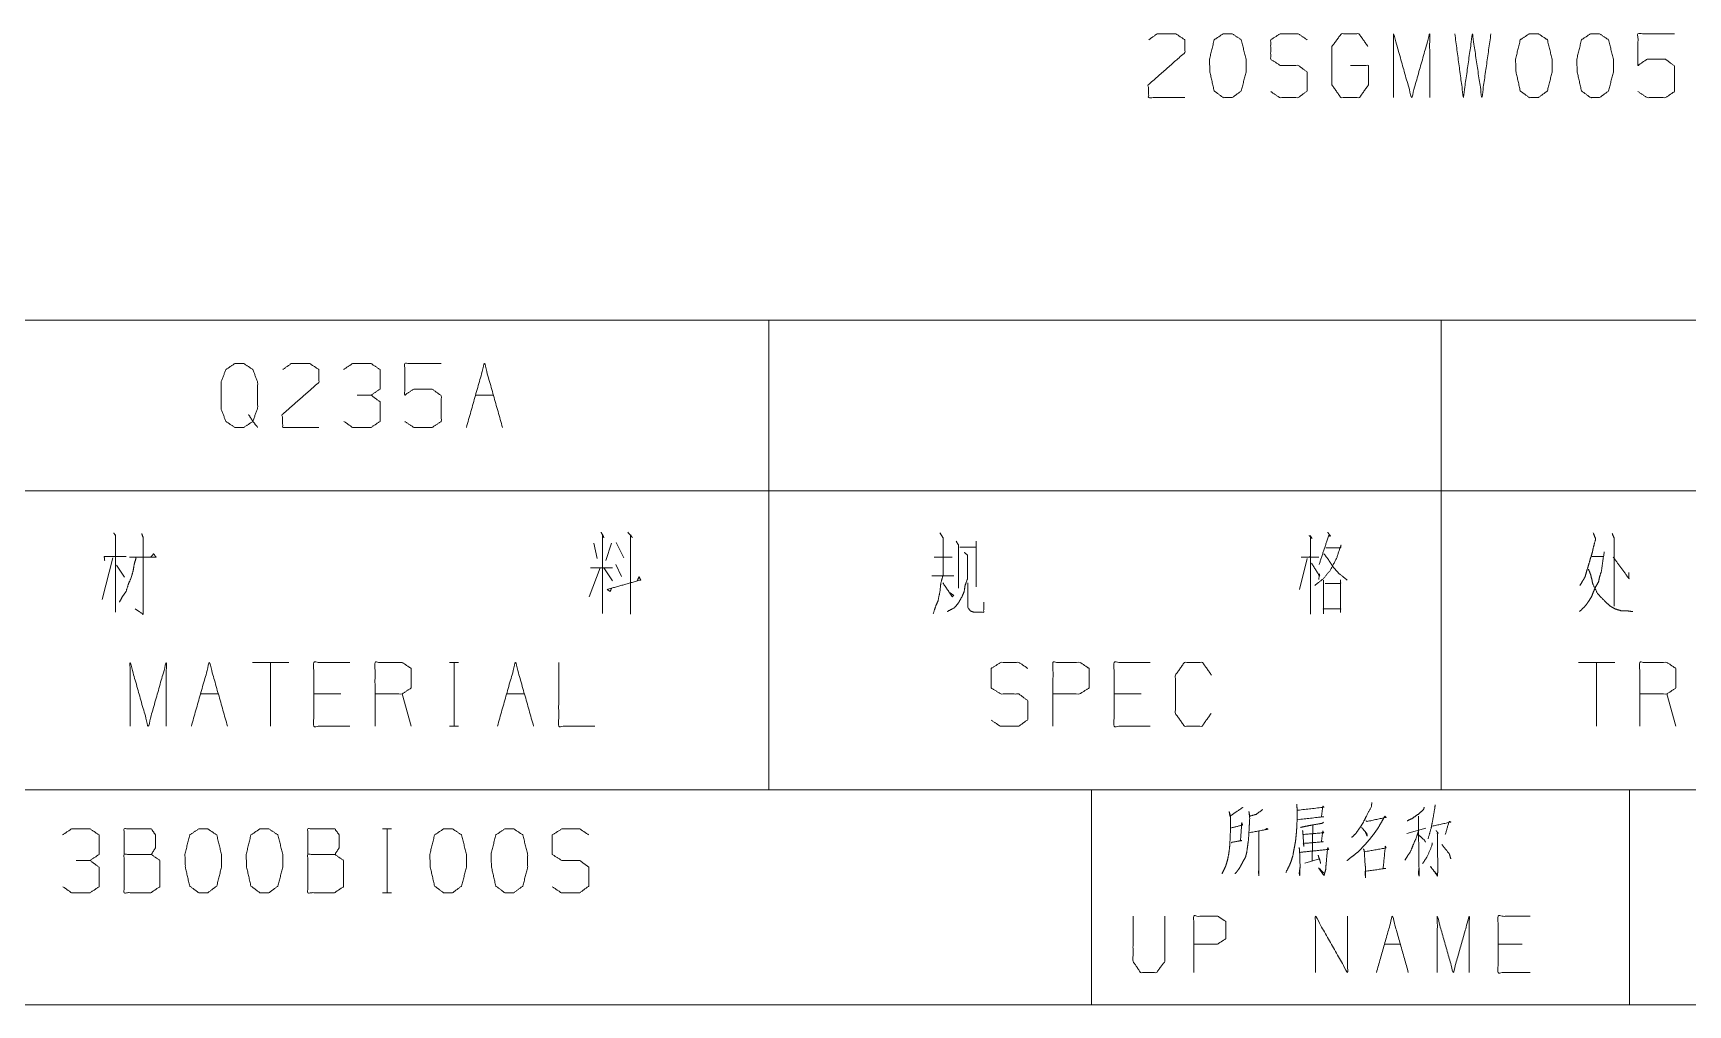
# Model space of a CAD drawing. Header units: millimetres. Extents: x 2210 to 79821, y -19430 to 2344.
# Drawn here: x 9585.9 to 9647.5, y 1521.8 to 1558 of the extents above; entities that cross this region are included whole.
import ezdxf

# ---------------------------------------------------------------- set-up
doc = ezdxf.new("R2010")
doc.units = ezdxf.units.MM
doc.layers.add('101', color=7, linetype='Continuous', true_color=0xffffff)

msp = doc.modelspace()

# ---------------------------------------------------------------- linework, layer by layer
at = {"layer": '101', "color": 72, "linetype": 'Continuous', "lineweight": 18}
for p, q in [((9583.305, 1547.284), (9613.305, 1547.284)), ((9613.305, 1547.284), (9638.305, 1547.284)), ((9613.305, 1547.284), (9613.305, 1540.934)), ((9638.305, 1547.284), (9638.305, 1540.934)), ((9638.305, 1547.284), (9668.305, 1547.284)), ((9602.392, 1544.497), (9603.064, 1544.497)), ((9583.305, 1540.934), (9613.305, 1540.934)), ((9613.305, 1540.934), (9638.305, 1540.934)), ((9613.305, 1540.934), (9613.305, 1529.822)), ((9638.305, 1540.934), (9668.305, 1540.934)), ((9638.305, 1540.934), (9638.305, 1529.822)), ((9606.8, 1538.997), (9606.924, 1538.422)), ((9607.454, 1538.997), (9607.242, 1538.347)), ((9607.631, 1539.022), (9607.913, 1538.447)), ((9621.008, 1539.072), (9621.008, 1537.372)), ((9588.906, 1538.447), (9588.517, 1536.897)), ((9619.452, 1538.472), (9620.124, 1538.472)), ((9620.407, 1538.847), (9621.008, 1538.847)), ((9633.323, 1538.422), (9633.041, 1537.272)), ((9643.906, 1538.497), (9644.33, 1538.497)), ((9589.048, 1538.172), (9589.348, 1537.722)), ((9607.03, 1538.072), (9606.623, 1536.997)), ((9606.676, 1538.072), (9607.489, 1538.072)), ((9607.171, 1538.072), (9607.489, 1537.597)), ((9607.613, 1538.197), (9607.825, 1537.747)), ((9619.364, 1537.772), (9620.177, 1537.772)), ((9595.449, 1534.559), (9594.105, 1534.559)), ((9594.777, 1534.559), (9594.777, 1532.184)), ((9601.43, 1534.559), (9601.765, 1534.559)), ((9601.606, 1534.559), (9601.606, 1532.184)), ((9644.755, 1534.559), (9643.411, 1534.559)), ((9644.083, 1534.559), (9644.083, 1532.184)), ((9592.165, 1533.384), (9592.836, 1533.384)), ((9597.389, 1533.384), (9596.382, 1533.384)), ((9600.001, 1532.184), (9599.666, 1533.384)), ((9603.547, 1533.384), (9604.219, 1533.384)), ((9627.152, 1533.384), (9626.145, 1533.384)), ((9647.031, 1532.184), (9646.695, 1533.384)), ((9601.43, 1532.184), (9601.765, 1532.184)), ((9583.305, 1529.822), (9613.305, 1529.822)), ((9613.305, 1529.822), (9638.305, 1529.822)), ((9638.305, 1529.822), (9668.305, 1529.822)), ((9598.931, 1528.367), (9599.267, 1528.367)), ((9599.108, 1528.367), (9599.108, 1525.992)), ((9633.525, 1528.488), (9633.509, 1527.185)), ((9637.021, 1528.201), (9637.739, 1528.4)), ((9633.228, 1527.097), (9633.775, 1527.252)), ((9598.931, 1525.992), (9599.267, 1525.992)), ((9636.192, 1524.083), (9636.786, 1524.083)), ((9641.311, 1524.083), (9640.422, 1524.083))]:
    msp.add_line(p, q, dxfattribs=at)
at = {"layer": '101', "color": 133, "linetype": 'Continuous', "lineweight": 18}
for p, q in [((9535.305, 1529.822), (9715.305, 1529.822)), ((9625.305, 1529.822), (9625.305, 1521.822)), ((9645.305, 1529.822), (9645.305, 1521.822)), ((9535.305, 1521.822), (9715.305, 1521.822))]:
    msp.add_line(p, q, dxfattribs=at)
at = {"layer": '101', "color": 72, "linetype": 'Continuous', "lineweight": 18}
for points, knots in [([(9627.427, 1557.711), (9627.745, 1557.936), (9628.435, 1557.936), (9628.771, 1557.711), (9628.771, 1557.236), (9627.41, 1556.036), (9627.427, 1555.561), (9628.771, 1555.561)], [0, 0, 0.069691, 0.192976, 0.265274, 0.350227, 0.67474, 0.759752, 1, 1]), ([(9630.534, 1555.561), (9630.87, 1555.811), (9631.047, 1556.511), (9631.047, 1556.986), (9630.87, 1557.711), (9630.534, 1557.936), (9630.199, 1557.936), (9629.863, 1557.711), (9629.686, 1556.986), (9629.704, 1556.511), (9629.863, 1555.811), (9630.199, 1555.561), (9630.534, 1555.561)], [0, 0, 0.067524, 0.18397, 0.260583, 0.380943, 0.446139, 0.500306, 0.565503, 0.685862, 0.762528, 0.878309, 0.945833, 1, 1]), ([(9631.963, 1555.786), (9632.298, 1555.561), (9632.988, 1555.561), (9633.323, 1555.811), (9633.323, 1556.511), (9632.988, 1556.761), (9632.316, 1556.761), (9631.963, 1556.986), (9631.963, 1557.711), (9632.316, 1557.936), (9632.988, 1557.936), (9633.323, 1557.711)], [0, 0, 0.068037, 0.184056, 0.254519, 0.372335, 0.442798, 0.555842, 0.62637, 0.748394, 0.818922, 0.931966, 1, 1]), ([(9634.928, 1556.761), (9635.6, 1556.761), (9635.6, 1556.036), (9635.264, 1555.561), (9634.575, 1555.561), (9634.239, 1556.036), (9634.239, 1557.461), (9634.592, 1557.936), (9635.246, 1557.936), (9635.582, 1557.461)], [0, 0, 0.103295, 0.214796, 0.30426, 0.410274, 0.49974, 0.718896, 0.809958, 0.910535, 1, 1]), ([(9636.533, 1555.561), (9636.533, 1557.936), (9637.205, 1555.561), (9637.876, 1557.936), (9637.876, 1555.561)], [0, 0, 0.245192, 0.5, 0.754808, 1, 1]), ([(9638.81, 1557.936), (9639.128, 1555.561), (9639.464, 1557.936), (9639.817, 1555.561), (9640.153, 1557.936)], [0, 0, 0.249745, 0.499742, 0.750003, 1, 1]), ([(9641.917, 1555.561), (9642.253, 1555.811), (9642.429, 1556.511), (9642.429, 1556.986), (9642.253, 1557.711), (9641.917, 1557.936), (9641.581, 1557.936), (9641.245, 1557.711), (9641.068, 1556.986), (9641.086, 1556.511), (9641.245, 1555.811), (9641.581, 1555.561), (9641.917, 1555.561)], [0, 0, 0.067524, 0.18397, 0.260583, 0.380943, 0.446139, 0.500306, 0.565503, 0.685862, 0.762528, 0.878309, 0.945833, 1, 1]), ([(9644.193, 1555.561), (9644.529, 1555.811), (9644.706, 1556.511), (9644.706, 1556.986), (9644.529, 1557.711), (9644.193, 1557.936), (9643.857, 1557.936), (9643.522, 1557.711), (9643.345, 1556.986), (9643.363, 1556.511), (9643.522, 1555.811), (9643.857, 1555.561), (9644.193, 1555.561)], [0, 0, 0.067524, 0.18397, 0.260583, 0.380943, 0.446139, 0.500306, 0.565503, 0.685862, 0.762528, 0.878309, 0.945833, 1, 1]), ([(9645.621, 1555.786), (9645.957, 1555.561), (9646.647, 1555.561), (9646.982, 1555.786), (9646.982, 1556.736), (9646.647, 1556.986), (9645.957, 1556.986), (9645.621, 1556.761), (9645.621, 1557.936), (9646.982, 1557.936)], [0, 0, 0.062229, 0.168345, 0.230571, 0.376816, 0.441264, 0.547379, 0.609609, 0.79049, 1, 1]), ([(9593.958, 1543.772), (9594.117, 1543.522), (9593.781, 1543.297), (9593.445, 1543.297), (9593.11, 1543.522), (9592.933, 1543.997), (9592.933, 1544.972), (9593.11, 1545.447), (9593.445, 1545.672), (9593.781, 1545.672), (9594.117, 1545.447), (9594.294, 1544.972), (9594.294, 1544.022), (9594.117, 1543.522), (9594.294, 1543.297)], [0, 0, 0.043279, 0.102317, 0.151367, 0.210407, 0.284429, 0.426831, 0.500853, 0.559894, 0.608944, 0.667982, 0.742004, 0.880755, 0.958211, 1, 1]), ([(9595.227, 1545.447), (9595.545, 1545.672), (9596.234, 1545.672), (9596.57, 1545.447), (9596.57, 1544.972), (9595.209, 1543.772), (9595.227, 1543.297), (9596.57, 1543.297)], [0, 0, 0.069691, 0.192979, 0.265274, 0.350227, 0.674741, 0.759752, 1, 1]), ([(9598.511, 1544.497), (9598.847, 1544.722), (9598.847, 1545.447), (9598.511, 1545.672), (9597.822, 1545.672), (9597.486, 1545.447)], [0, 0, 0.153872, 0.429851, 0.583723, 0.846122, 1, 1]), ([(9599.762, 1543.522), (9600.098, 1543.297), (9600.787, 1543.297), (9601.123, 1543.522), (9601.123, 1544.472), (9600.787, 1544.722), (9600.098, 1544.722), (9599.762, 1544.497), (9599.762, 1545.672), (9601.123, 1545.672)], [0, 0, 0.062229, 0.168345, 0.230571, 0.376816, 0.441264, 0.547379, 0.609609, 0.79049, 1, 1]), ([(9597.503, 1543.522), (9597.822, 1543.297), (9598.511, 1543.297), (9598.847, 1543.522), (9598.847, 1544.247), (9598.511, 1544.497), (9597.998, 1544.497)], [0, 0, 0.124123, 0.34369, 0.472445, 0.703376, 0.836727, 1, 1]), ([(9588.942, 1539.372), (9589.012, 1539.272), (9589.012, 1536.422)], [0, 0, 0.041199, 1, 1]), ([(9589.984, 1539.347), (9590.037, 1539.197), (9590.037, 1536.347), (9589.737, 1536.547)], [0, 0, 0.047209, 0.892896, 1, 1]), ([(9607.065, 1539.397), (9607.171, 1539.197), (9607.118, 1539.272), (9607.118, 1536.372)], [0, 0, 0.070344, 0.098885, 1, 1]), ([(9608.055, 1539.397), (9608.232, 1539.197), (9608.161, 1539.272), (9608.161, 1536.347)], [0, 0, 0.081006, 0.11229, 1, 1]), ([(9619.665, 1539.372), (9619.788, 1539.172), (9619.788, 1537.822), (9619.7, 1537.522), (9619.665, 1537.197), (9619.594, 1536.847), (9619.506, 1536.647), (9619.417, 1536.372)], [0, 0, 0.076125, 0.513098, 0.614331, 0.720148, 0.835726, 0.906504, 1, 1]), ([(9620.266, 1539.072), (9620.354, 1538.922), (9620.354, 1537.322)], [0, 0, 0.098129, 1, 1]), ([(9633.394, 1539.272), (9633.5, 1539.172), (9633.447, 1539.247), (9633.447, 1536.347), (9633.447, 1538.472), (9633.094, 1538.472), (9633.748, 1538.472)], [0, 0, 0.023247, 0.037896, 0.500409, 0.839319, 0.895699, 1, 1]), ([(9634.083, 1539.397), (9634.19, 1539.247), (9634.119, 1539.272), (9633.765, 1538.197)], [0, 0, 0.132126, 0.186059, 1, 1]), ([(9643.959, 1539.372), (9644.048, 1539.147), (9643.959, 1538.822), (9643.924, 1538.647), (9643.853, 1538.422), (9643.782, 1538.172), (9643.712, 1537.947), (9643.659, 1537.747), (9643.57, 1537.597), (9643.464, 1537.422)], [0, 0, 0.116541, 0.278918, 0.364993, 0.478696, 0.603951, 0.71766, 0.817412, 0.901346, 1, 1]), ([(9644.666, 1539.347), (9644.737, 1539.172), (9644.737, 1536.647)], [0, 0, 0.06955, 1, 1]), ([(9588.606, 1538.347), (9588.588, 1538.497), (9589.401, 1538.497)], [0, 0, 0.156667, 1, 1]), ([(9589.772, 1538.447), (9589.702, 1538.197), (9589.666, 1537.972), (9589.595, 1537.722), (9589.489, 1537.472), (9589.401, 1537.197), (9589.26, 1536.997), (9589.154, 1536.797)], [0, 0, 0.146031, 0.274053, 0.420084, 0.572724, 0.735083, 0.872755, 1, 1]), ([(9589.525, 1538.472), (9590.515, 1538.472), (9590.426, 1538.597), (9590.32, 1538.472)], [0, 0, 0.757413, 0.874554, 1, 1]), ([(9620.566, 1538.647), (9620.69, 1538.547), (9620.69, 1537.672), (9620.601, 1537.422), (9620.566, 1537.197), (9620.495, 1537.022), (9620.354, 1536.772), (9620.213, 1536.597), (9619.93, 1536.447)], [0, 0, 0.062435, 0.405831, 0.509895, 0.599279, 0.673351, 0.786072, 0.874364, 1, 1]), ([(9634.013, 1538.822), (9634.561, 1538.822), (9634.578, 1538.922), (9634.419, 1538.447), (9634.19, 1537.997), (9633.924, 1537.672), (9633.606, 1537.422)], [0, 0, 0.220966, 0.26192, 0.463932, 0.667691, 0.836831, 1, 1]), ([(9633.942, 1538.597), (9634.119, 1538.372), (9634.313, 1538.072), (9634.49, 1537.872), (9634.808, 1537.622)], [0, 0, 0.21756, 0.48939, 0.692342, 1, 1]), ([(9644.366, 1538.672), (9644.26, 1537.947), (9644.189, 1537.722), (9644.154, 1537.547), (9644.048, 1537.372), (9643.959, 1537.172), (9643.906, 1537.022), (9643.782, 1536.822), (9643.676, 1536.672), (9643.447, 1536.447)], [0, 0, 0.296653, 0.392139, 0.46442, 0.547269, 0.635793, 0.700209, 0.795421, 0.869798, 1, 1]), ([(9644.702, 1538.472), (9645.285, 1537.672), (9645.285, 1537.897)], [0, 0, 0.814824, 1, 1]), ([(9607.454, 1537.322), (9607.401, 1537.197), (9607.295, 1537.272), (9608.532, 1537.622), (9608.479, 1537.747), (9608.408, 1537.597)], [0, 0, 0.073272, 0.143369, 0.837239, 0.91051, 1, 1]), ([(9633.483, 1538.247), (9633.783, 1537.772), (9633.783, 1537.847), (9633.748, 1537.647)], [0, 0, 0.668993, 0.75826, 1, 1]), ([(9643.782, 1538.022), (9643.853, 1537.847), (9643.906, 1537.647), (9643.942, 1537.472), (9644.118, 1537.122), (9644.207, 1537.022), (9644.454, 1536.772), (9644.596, 1536.647), (9644.772, 1536.547), (9645.02, 1536.472), (9645.249, 1536.472), (9645.426, 1536.447)], [0, 0, 0.075192, 0.15762, 0.228747, 0.384949, 0.438119, 0.578251, 0.653441, 0.734337, 0.837345, 0.928883, 1, 1]), ([(9619.771, 1537.522), (9620.124, 1536.997), (9620.177, 1537.047), (9620.036, 1537.147)], [0, 0, 0.720064, 0.802978, 1, 1]), ([(9620.707, 1537.522), (9620.707, 1536.597), (9620.796, 1536.472), (9620.937, 1536.422), (9621.291, 1536.422), (9621.291, 1536.797)], [0, 0, 0.472764, 0.551003, 0.627661, 0.808338, 1, 1]), ([(9633.924, 1537.622), (9633.924, 1536.372), (9633.924, 1536.547), (9634.561, 1536.547), (9634.561, 1536.422), (9634.561, 1537.622), (9634.561, 1537.497), (9633.995, 1537.497)], [0, 0, 0.306605, 0.34953, 0.505604, 0.536265, 0.830605, 0.861265, 1, 1]), ([(9589.552, 1532.184), (9589.552, 1534.559), (9590.224, 1532.184), (9590.896, 1534.559), (9590.896, 1532.184)], [0, 0, 0.245192, 0.5, 0.754808, 1, 1]), ([(9597.725, 1532.184), (9596.382, 1532.184), (9596.382, 1534.559), (9597.725, 1534.559)], [0, 0, 0.26539, 0.73461, 1, 1]), ([(9598.658, 1532.184), (9598.658, 1534.559), (9599.666, 1534.559), (9600.001, 1534.334), (9600.001, 1533.609), (9599.666, 1533.384), (9598.658, 1533.384)], [0, 0, 0.400952, 0.571034, 0.639278, 0.761674, 0.829918, 1, 1]), ([(9605.488, 1534.559), (9605.488, 1532.184), (9606.831, 1532.184)], [0, 0, 0.638733, 1, 1]), ([(9621.574, 1532.409), (9621.91, 1532.184), (9622.599, 1532.184), (9622.935, 1532.434), (9622.935, 1533.134), (9622.599, 1533.384), (9621.927, 1533.384), (9621.574, 1533.609), (9621.574, 1534.334), (9621.927, 1534.559), (9622.599, 1534.559), (9622.935, 1534.334)], [0, 0, 0.068037, 0.184055, 0.25452, 0.372335, 0.4428, 0.555844, 0.626371, 0.748393, 0.81892, 0.931964, 1, 1]), ([(9623.868, 1532.184), (9623.868, 1534.559), (9624.875, 1534.559), (9625.211, 1534.334), (9625.211, 1533.609), (9624.858, 1533.384), (9623.868, 1533.384)], [0, 0, 0.401147, 0.571311, 0.639588, 0.762044, 0.832821, 1, 1]), ([(9627.488, 1532.184), (9626.144, 1532.184), (9626.144, 1534.559), (9627.488, 1534.559)], [0, 0, 0.26539, 0.73461, 1, 1]), ([(9629.747, 1532.659), (9629.411, 1532.184), (9628.757, 1532.184), (9628.421, 1532.659), (9628.421, 1534.084), (9628.757, 1534.559), (9629.428, 1534.559), (9629.764, 1534.084)], [0, 0, 0.114568, 0.243366, 0.357936, 0.638584, 0.753154, 0.885433, 1, 1]), ([(9645.688, 1532.184), (9645.688, 1534.559), (9646.695, 1534.559), (9647.031, 1534.334), (9647.031, 1533.609), (9646.695, 1533.384), (9645.688, 1533.384)], [0, 0, 0.400951, 0.571036, 0.639278, 0.761673, 0.829915, 1, 1]), ([(9630.934, 1529.173), (9630.872, 1529.128), (9630.45, 1528.841), (9630.419, 1529.018), (9630.466, 1528.841), (9630.466, 1528.267), (9630.45, 1527.914), (9630.435, 1527.671), (9630.403, 1527.428), (9630.357, 1527.207), (9630.294, 1526.987), (9630.216, 1526.832), (9630.154, 1526.7)], [0, 0, 0.024363, 0.186803, 0.243942, 0.302154, 0.485024, 0.597668, 0.675195, 0.753199, 0.825098, 0.89819, 0.953346, 1, 1]), ([(9632.932, 1529.283), (9632.947, 1529.084), (9632.947, 1528.731), (9632.932, 1528.4), (9632.916, 1528.179), (9632.885, 1527.892), (9632.838, 1527.649), (9632.791, 1527.384), (9632.729, 1527.185), (9632.651, 1526.987), (9632.526, 1526.744)], [0, 0, 0.076503, 0.212087, 0.33934, 0.424292, 0.535105, 0.630037, 0.733301, 0.813245, 0.895183, 1, 1]), ([(9632.979, 1529.062), (9633.946, 1529.173), (9633.9, 1529.217), (9633.853, 1528.819), (9633.931, 1528.819), (9632.963, 1528.709)], [0, 0, 0.39108, 0.416924, 0.577585, 0.60892, 1, 1]), ([(9635.725, 1529.349), (9635.71, 1529.195), (9635.522, 1528.841), (9635.413, 1528.621), (9635.288, 1528.422), (9635.132, 1528.201), (9634.976, 1528.047)], [0, 0, 0.101774, 0.363754, 0.525154, 0.678922, 0.85608, 1, 1]), ([(9637.676, 1529.173), (9637.645, 1529.084), (9637.442, 1528.908), (9637.223, 1528.753), (9637.036, 1528.665)], [0, 0, 0.111856, 0.433088, 0.752703, 1, 1]), ([(9638.082, 1529.261), (9638.066, 1529.151), (9637.988, 1528.687), (9637.926, 1528.378), (9637.817, 1528.002)], [0, 0, 0.086565, 0.451629, 0.696477, 1, 1]), ([(9630.497, 1527.848), (9630.528, 1527.87), (9630.887, 1527.936), (9630.84, 1527.914), (9630.887, 1528.599), (9630.919, 1528.51), (9630.481, 1528.4)], [0, 0, 0.022681, 0.239273, 0.269981, 0.676983, 0.732557, 1, 1]), ([(9631.668, 1529.084), (9631.418, 1528.908), (9631.184, 1528.841), (9631.153, 1529.018), (9631.184, 1528.753), (9631.168, 1528.488), (9631.153, 1528.201), (9631.137, 1527.958), (9631.106, 1527.737), (9631.075, 1527.495), (9631.028, 1527.318), (9630.95, 1527.185), (9630.872, 1527.031), (9630.794, 1526.898), (9630.716, 1526.788), (9630.638, 1526.7)], [0, 0, 0.096319, 0.172937, 0.229415, 0.313416, 0.396985, 0.487495, 0.564125, 0.634336, 0.711437, 0.768975, 0.817388, 0.871906, 0.920319, 0.962889, 1, 1]), ([(9633.931, 1528.621), (9633.884, 1528.576), (9633.494, 1528.51), (9633.275, 1528.466), (9633.072, 1528.422)], [0, 0, 0.07226, 0.516589, 0.766867, 1, 1]), ([(9635.507, 1528.665), (9635.554, 1528.643), (9636.256, 1528.797), (9636.209, 1528.841), (9636.084, 1528.621), (9635.944, 1528.378), (9635.803, 1528.179), (9635.647, 1527.98), (9635.476, 1527.782), (9635.288, 1527.583), (9635.085, 1527.406), (9634.929, 1527.296), (9634.804, 1527.185)], [0, 0, 0.017093, 0.254607, 0.275864, 0.359629, 0.452278, 0.53264, 0.616084, 0.70281, 0.792986, 0.881828, 0.944963, 1, 1]), ([(9637.458, 1528.841), (9637.473, 1527.097), (9637.489, 1526.611), (9637.458, 1526.7), (9637.473, 1526.898)], [0, 0, 0.691283, 0.883884, 0.921006, 1, 1]), ([(9637.957, 1528.466), (9638.66, 1528.621), (9638.597, 1528.643), (9638.457, 1528.157)], [0, 0, 0.557066, 0.608364, 1, 1]), ([(9588.062, 1527.192), (9588.397, 1527.417), (9588.397, 1528.142), (9588.062, 1528.367), (9587.372, 1528.367), (9587.036, 1528.142)], [0, 0, 0.153872, 0.429851, 0.583722, 0.846128, 1, 1]), ([(9589.331, 1527.417), (9589.331, 1528.367), (9590.338, 1528.367), (9590.497, 1528.142), (9590.497, 1527.667), (9590.338, 1527.417), (9589.331, 1527.417), (9589.331, 1525.992), (9590.32, 1525.992), (9590.656, 1526.217), (9590.656, 1527.192), (9590.338, 1527.417)], [0, 0, 0.115917, 0.238848, 0.272469, 0.330428, 0.366583, 0.489514, 0.663389, 0.784164, 0.833486, 0.952454, 1, 1]), ([(9592.438, 1525.992), (9592.774, 1526.242), (9592.95, 1526.942), (9592.95, 1527.417), (9592.774, 1528.142), (9592.438, 1528.367), (9592.102, 1528.367), (9591.766, 1528.142), (9591.589, 1527.417), (9591.607, 1526.942), (9591.766, 1526.242), (9592.102, 1525.992), (9592.438, 1525.992)], [0, 0, 0.067527, 0.183972, 0.260584, 0.380943, 0.446142, 0.500305, 0.565504, 0.685864, 0.762529, 0.87831, 0.945837, 1, 1]), ([(9594.714, 1525.992), (9595.05, 1526.242), (9595.227, 1526.942), (9595.227, 1527.417), (9595.05, 1528.142), (9594.714, 1528.367), (9594.378, 1528.367), (9594.043, 1528.142), (9593.866, 1527.417), (9593.884, 1526.942), (9594.043, 1526.242), (9594.378, 1525.992), (9594.714, 1525.992)], [0, 0, 0.067527, 0.183973, 0.260585, 0.380944, 0.446143, 0.500306, 0.565505, 0.685865, 0.76253, 0.87831, 0.945837, 1, 1]), ([(9596.16, 1527.417), (9596.16, 1528.367), (9597.167, 1528.367), (9597.327, 1528.142), (9597.327, 1527.667), (9597.167, 1527.417), (9596.16, 1527.417), (9596.16, 1525.992), (9597.15, 1525.992), (9597.486, 1526.217), (9597.486, 1527.192), (9597.167, 1527.417)], [0, 0, 0.115917, 0.238845, 0.272468, 0.330427, 0.366583, 0.489512, 0.663388, 0.78416, 0.833484, 0.952452, 1, 1]), ([(9601.544, 1525.992), (9601.879, 1526.242), (9602.056, 1526.942), (9602.056, 1527.417), (9601.879, 1528.142), (9601.544, 1528.367), (9601.208, 1528.367), (9600.872, 1528.142), (9600.695, 1527.417), (9600.713, 1526.942), (9600.872, 1526.242), (9601.208, 1525.992), (9601.544, 1525.992)], [0, 0, 0.067524, 0.183971, 0.260583, 0.380943, 0.446139, 0.500306, 0.565503, 0.685862, 0.762528, 0.878309, 0.945833, 1, 1]), ([(9603.82, 1525.992), (9604.156, 1526.242), (9604.333, 1526.942), (9604.333, 1527.417), (9604.156, 1528.142), (9603.82, 1528.367), (9603.484, 1528.367), (9603.148, 1528.142), (9602.972, 1527.417), (9602.989, 1526.942), (9603.148, 1526.242), (9603.484, 1525.992), (9603.82, 1525.992)], [0, 0, 0.067527, 0.183972, 0.260584, 0.380943, 0.446142, 0.500305, 0.565504, 0.685864, 0.762529, 0.87831, 0.945837, 1, 1]), ([(9605.248, 1526.217), (9605.584, 1525.992), (9606.273, 1525.992), (9606.609, 1526.242), (9606.609, 1526.942), (9606.273, 1527.192), (9605.602, 1527.192), (9605.248, 1527.417), (9605.248, 1528.142), (9605.602, 1528.367), (9606.273, 1528.367), (9606.609, 1528.142)], [0, 0, 0.068036, 0.184054, 0.25452, 0.372335, 0.4428, 0.555843, 0.626371, 0.748393, 0.81892, 0.931964, 1, 1]), ([(9631.168, 1528.223), (9631.871, 1528.356), (9631.824, 1528.378), (9631.746, 1528.334)], [0, 0, 0.834819, 0.895271, 1, 1]), ([(9631.527, 1528.267), (9631.527, 1526.633), (9631.512, 1526.744), (9631.527, 1526.92)], [0, 0, 0.849783, 0.907772, 1, 1]), ([(9633.15, 1528.311), (9633.166, 1528.157), (9633.197, 1527.715), (9633.181, 1527.826), (9633.915, 1527.892), (9633.853, 1527.892), (9633.9, 1528.289), (9633.931, 1528.223), (9633.166, 1528.157)], [0, 0, 0.056492, 0.217482, 0.258029, 0.525926, 0.548635, 0.694164, 0.720796, 1, 1]), ([(9635.335, 1528.422), (9635.366, 1528.4), (9635.538, 1528.201), (9635.554, 1528.091), (9635.491, 1528.245)], [0, 0, 0.066028, 0.519581, 0.712132, 1, 1]), ([(9637.458, 1528.289), (9637.364, 1528.002), (9637.255, 1527.759), (9637.161, 1527.517), (9637.067, 1527.384), (9636.958, 1527.207)], [0, 0, 0.251918, 0.474135, 0.691326, 0.826694, 1, 1]), ([(9637.473, 1528.135), (9637.676, 1527.958), (9637.723, 1527.87)], [0, 0, 0.729109, 1, 1]), ([(9638.113, 1528.311), (9638.191, 1528.201), (9638.16, 1528.223), (9638.176, 1527.053), (9638.176, 1526.766), (9638.16, 1526.611), (9637.91, 1526.965), (9638.16, 1526.655)], [0, 0, 0.051678, 0.066298, 0.513635, 0.623349, 0.682727, 0.848098, 1, 1]), ([(9633.025, 1527.671), (9633.041, 1527.472), (9633.057, 1526.965), (9633.041, 1526.633), (9633.025, 1526.722), (9633.057, 1526.943)], [0, 0, 0.147471, 0.523364, 0.768667, 0.835021, 1, 1]), ([(9633.057, 1527.495), (9634.118, 1527.605), (9634.087, 1527.671), (9634.071, 1527.561), (9634.024, 1527.053), (9634.009, 1526.854), (9633.946, 1526.633), (9633.743, 1526.92), (9633.962, 1526.7)], [0, 0, 0.374083, 0.399749, 0.43883, 0.61759, 0.687458, 0.767887, 0.891105, 1, 1]), ([(9633.728, 1527.384), (9633.79, 1527.207), (9633.822, 1527.075)], [0, 0, 0.579215, 1, 1]), ([(9635.413, 1527.627), (9635.444, 1527.561), (9635.476, 1527.009), (9635.491, 1526.943), (9635.491, 1526.545), (9635.476, 1526.722), (9635.476, 1526.788), (9636.241, 1526.898), (9636.147, 1526.898), (9636.225, 1527.715), (9636.256, 1527.671), (9636.209, 1527.649), (9635.46, 1527.517)], [0, 0, 0.018828, 0.160986, 0.178485, 0.280676, 0.326272, 0.343303, 0.542024, 0.566111, 0.777126, 0.791033, 0.804348, 1, 1]), ([(9637.973, 1527.848), (9637.957, 1527.737), (9637.785, 1527.34), (9637.614, 1527.075)], [0, 0, 0.129619, 0.632946, 1, 1]), ([(9638.332, 1527.782), (9638.613, 1527.428), (9638.66, 1527.252)], [0, 0, 0.711821, 1, 1]), ([(9587.054, 1526.217), (9587.372, 1525.992), (9588.062, 1525.992), (9588.397, 1526.217), (9588.397, 1526.942), (9588.062, 1527.192), (9587.549, 1527.192)], [0, 0, 0.124118, 0.34369, 0.472445, 0.703376, 0.836728, 1, 1]), ([(9626.844, 1525.121), (9626.844, 1523.443), (9627.125, 1523.023), (9627.718, 1523.023), (9628.03, 1523.443), (9628.03, 1525.121)], [0, 0, 0.337151, 0.438599, 0.557782, 0.662849, 1, 1]), ([(9629.107, 1523.023), (9629.107, 1525.121), (9629.997, 1525.121), (9630.293, 1524.922), (9630.293, 1524.282), (9629.981, 1524.083), (9629.107, 1524.083)], [0, 0, 0.401145, 0.571312, 0.639588, 0.762043, 0.832818, 1, 1]), ([(9633.633, 1523.023), (9633.633, 1525.121), (9634.819, 1523.023), (9634.819, 1525.121)], [0, 0, 0.317574, 0.682426, 1, 1]), ([(9638.159, 1523.023), (9638.159, 1525.121), (9638.752, 1523.023), (9639.345, 1525.121), (9639.345, 1523.023)], [0, 0, 0.245192, 0.5, 0.754808, 1, 1]), ([(9641.608, 1523.023), (9640.422, 1523.023), (9640.422, 1525.121), (9641.608, 1525.121)], [0, 0, 0.265389, 0.734611, 1, 1])]:
    msp.add_open_spline(points, degree=1, knots=knots, dxfattribs=at)
for points in [[(9602.056, 1543.297), (9602.728, 1545.672), (9603.4, 1543.297)], [(9591.829, 1532.184), (9592.5, 1534.559), (9593.172, 1532.184)], [(9603.211, 1532.184), (9603.883, 1534.559), (9604.554, 1532.184)], [(9635.896, 1523.023), (9636.489, 1525.121), (9637.082, 1523.023)]]:
    msp.add_open_spline(points, degree=1, dxfattribs=at)

doc.saveas('drawing.dxf')
